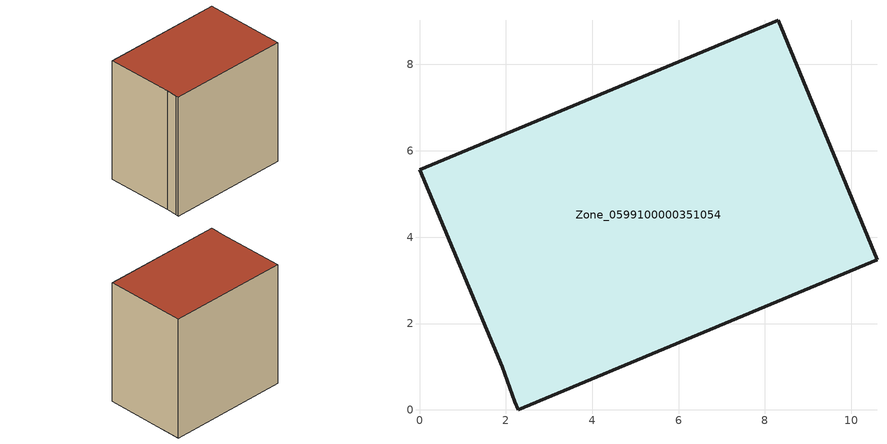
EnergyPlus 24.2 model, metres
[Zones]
Zone_0599100000351054
 floor ground (C_G): 2.21,0.19 1.92,0.99 0,5.56 8.31,9.03 10.6,3.47 2.29,0 z0
 wall outside (C_F): 2.29,0 10.6,3.47 8.31,9.03 0,5.56 1.92,0.99 2.21,0.19 2.29,0 z0:9.06
 roof outside (C_R): 2.21,0.19 2.29,0 10.6,3.47 8.31,9.03 0,5.56 1.92,0.99 z9.06
[BUILDING]
Pand.0599100000351054: North Axis=0; Terrain=City; Loads Convergence Tolerance Value=0.04; Temperature Convergence Tolerance Value=0.4; Solar Distribution=FullExterior; Maximum Number of Warmup Days=25; Minimum Number of Warmup Days=1
[Site:Location]
Rotterdam.The.Hague.AP_ZH_NLD Design_Conditions: Latitude=51.96; Longitude=4.45; Time Zone=1; Elevation=-4.5
[SITE:GROUNDTEMPERATURE:BUILDINGSURFACE]
18, 18, 18, 18, 18, 18, 18, 18, 18, 18, 18, 18
[MATERIAL] Thermal Absorptance=0.9; Solar Absorptance=0.7; Visible Absorptance=0.7
Name | Roughness | Thickness | Conductivity | Density | Specific Heat
G.TI.1992-2005 | MediumSmooth | 0.15 | 0.06 | 540 | 1210
F.TI.1992-2005 | Rough | 0.3 | 0.12 | 1920 | 840
R.TI.1992-2005 | MediumRough | 0.2 | 0.08 | 1500 | 1000
[CONSTRUCTION]
C_G: G.TI.1992-2005
C_F: F.TI.1992-2005
C_R: R.TI.1992-2005
[ZONE]
Zone_0599100000351054: Type=1; Multiplier=1; Ceiling Height=Autocalculate; Volume=Autocalculate; Floor Area=autocalculate; Part of Total Floor Area=Yes
[ZONEINFILTRATION:DESIGNFLOWRATE]
Infil_Zone_0599100000351054: Zone or ZoneList or Space or SpaceList=Zone_0599100000351054; Schedule=AlwaysOn; Design Flow Rate Calculation Method=Flow/Area; Flow Rate per Floor Area=0.0015; Constant Term Coefficient=1; Temperature Term Coefficient=0; Velocity Term Coefficient=0; Velocity Squared Term Coefficient=0
[HVACTEMPLATE:ZONE:IDEALLOADSAIRSYSTEM]
Zone_0599100000351054: Maximum Heating Supply Air Temperature=50; Minimum Cooling Supply Air Temperature=13; Maximum Heating Supply Air Humidity Ratio=0.0156; Minimum Cooling Supply Air Humidity Ratio=0.0077; Heating Limit=NoLimit; Cooling Limit=NoLimit; Dehumidification Control Type=ConstantSensibleHeatRatio; Cooling Sensible Heat Ratio=0.7; Dehumidification Setpoint=60; Humidification Control Type=None; Humidification Setpoint=30; Outdoor Air Method=None; Outdoor Air Flow Rate per Person=0.00944; Outdoor Air Flow Rate per Zone Floor Area=0; Outdoor Air Flow Rate per Zone=0; Demand Controlled Ventilation Type=None; Outdoor Air Economizer Type=NoEconomizer; Heat Recovery Type=None; Sensible Heat Recovery Effectiveness=0.7; Latent Heat Recovery Effectiveness=0.65
[ZONECONTROL:THERMOSTAT]
ThermostatControl_Zone_0599100000351054: Zone or ZoneList=Zone_0599100000351054; Control Type Schedule=DualSetpointControlType; Control 1=Thermostat_Zone_0599100000351054; Temperature Difference Between Cutout And Setpoint=0
[THERMOSTATSETPOINT:DUALSETPOINT]
Thermostat_Zone_0599100000351054: Heating Setpoint Temperature Schedule=HeatingSetpoint_Zone_0599100000351054; Cooling Setpoint Temperature Schedule=CoolingSetpoint_Zone_0599100000351054
[SCHEDULE:COMPACT]
HeatingSetpoint_Zone_0599100000351054: Through: 12/31, For: AllDays, Until: 24:00, 21
CoolingSetpoint_Zone_0599100000351054: Through: 12/31, For: AllDays, Until: 24:00, 24
DualSetpointControlType: Through: 12/31, For: AllDays, Until: 24:00, 4
AlwaysOn: Through: 12/31, For: AllDays, Until: 24:00, 1
